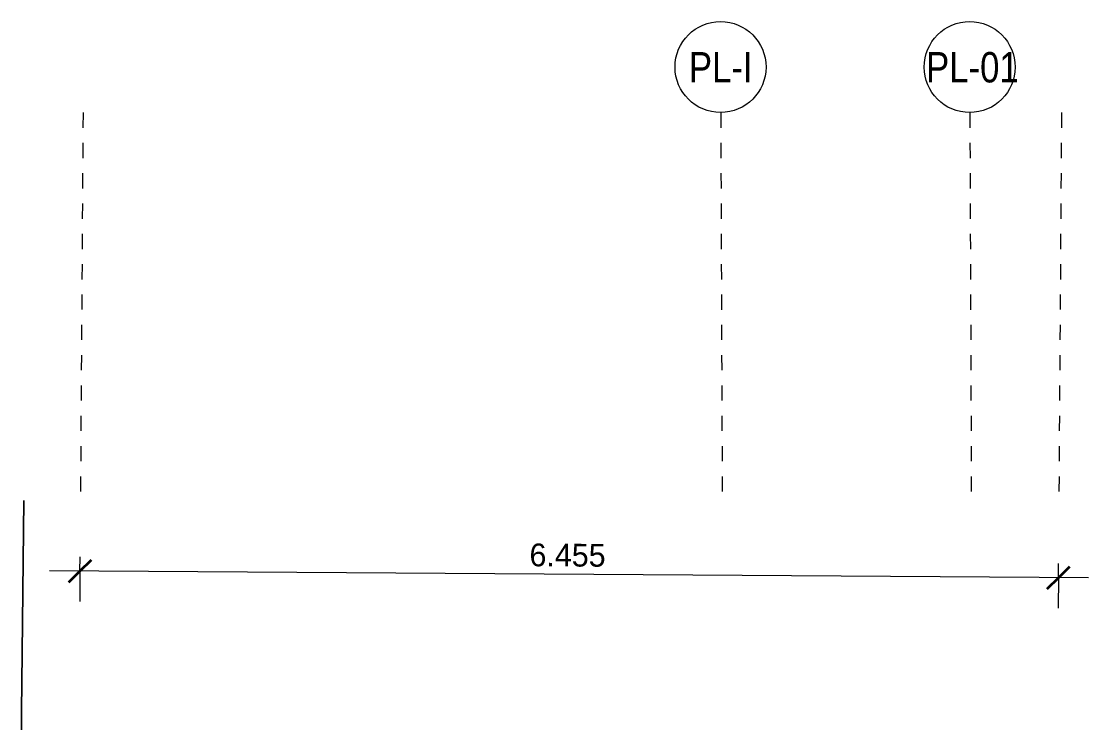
# Model space of a CAD drawing. Header units: metres. Extents: x 3 to 183, y -124 to 10.
# Drawn here: x 25.04 to 32.08, y -80.18 to -75.56 of the extents above; entities that cross this region are included whole.
import ezdxf

# ---------------------------------------------------------------- set-up
doc = ezdxf.new("R2010")
doc.units = ezdxf.units.M
doc.linetypes.add('Grid Line', pattern=[0.022225, 0.0127, -0.003175, 0.003175, -0.003175])
for name, color, linetype, lineweight in [('A-ANNO-DIMS', 7, 'Continuous', 9), ('A-ANNO-DIMS-100', 7, 'Continuous', 9), ('C-TOPO', 7, 'Continuous', 9), ('S-GRID', 7, 'Continuous', 9), ('S-GRID-IDEN', 7, 'Continuous', 9)]:
    doc.layers.add(name, color=color, linetype=linetype, lineweight=lineweight)
doc.styles.add('Century Gothic_3', font='GOTHIC.TTF', dxfattribs={"height": 0.15})
doc.styles.add('Saira Condensed', font='SairaCondensed-Regular.ttf', dxfattribs={"height": 0.2})
doc.dimstyles.new('FCA_N_Cotas_E100', dxfattribs={"dimscale": 0.3048, "dimtxt": 0.156625, "dimasz": 0.492126, "dimexe": 0.656168, "dimexo": 0.656168, "dimgap": 0.032808, "dimtad": 1, "dimdec": 3, "dimrnd": 0.001, "dimzin": 0, "dimdsep": 46, "dimtxsty": 'Century Gothic_3', "dimblk1": 'OBLIQUE', "dimblk2": 'OBLIQUE', "dimsah": 1, "dimcen": 0.09, "dimdle": 0.656168, "dimazin": 2, "dimtfac": 1, "dimtdec": 4, "dimtix": 1, "dimtmove": 0, "dimatfit": 3, "dimfxl": 1, "dimtvp": 1, "dimtolj": 1, "dimtzin": 0, "dimarcsym": 2})

# ---------------------------------------------------------------- blocks, each defined once
blk = doc.blocks.new('YADRAN_LASQUEMAS_ARQ_MO_000_SITIO_rvt-1-NFONDO-ESTANQUE EXT')
at = {"layer": 'C-TOPO', "color": 253, "true_color": 0xaaaaaa}
for p, q in [((-99.7099, -78.7158), (-99.723, -79.9165)), ((-99.723, -79.9165), (-99.7099, -78.7158)), ((-99.723, -79.9165), (-99.725, -80.0994)), ((-99.725, -80.0994), (-99.723, -79.9165)), ((-99.725, -80.0994), (-99.7267, -80.2612)), ((-99.7267, -80.2612), (-99.725, -80.0994))]:
    blk.add_line(p, q, dxfattribs=at)
blk = doc.blocks.new('Grid - 3mm-1144979-NFONDO-ESTANQUE EXT')
at = {"layer": 'S-GRID-IDEN', "color": 253, "true_color": 0xaaaaaa}
blk.add_circle((0, 0), 0.003, dxfattribs=at)
blk = doc.blocks.new('DIMBLOCK22-NFONDO-ESTANQUE EXT')
at = {"layer": 'A-ANNO-DIMS-100'}
for p, q in [((25.4302, -79.1806), (25.4309, -79.0867)), ((31.885, -79.2242), (31.8856, -79.1302)), ((32.0849, -79.2255), (25.2303, -79.1793)), ((25.4302, -79.1806), (25.4289, -79.3806)), ((31.885, -79.2242), (31.8836, -79.4241))]:
    blk.add_line(p, q, dxfattribs=at)
at = {"layer": 'A-ANNO-DIMS-100', "lineweight": 35}
for p, q in [((25.4302, -79.1806), (25.5058, -79.1062)), ((25.4302, -79.1806), (25.3547, -79.2551)), ((31.885, -79.2242), (31.9605, -79.1497)), ((31.885, -79.2242), (31.8094, -79.2986))]:
    blk.add_line(p, q, dxfattribs=at)
at = {"layer": 'A-ANNO-DIMS-100', "color": 0, "insert": (28.3967, -78.9984), "char_height": 0.15, "width": 0.629484, "attachment_point": 1, "rotation": 359.61383, "line_spacing_factor": 0.984502, "style": 'Century Gothic_3'}
blk.add_mtext('6.455', dxfattribs=at)
blk = doc.blocks.new('_Oblique')
at = {"color": 0, "linetype": 'ByBlock', "lineweight": -2}
blk.add_line((-0.5, -0.5), (0.5, 0.5), dxfattribs=at)

msp = doc.modelspace()

# ---------------------------------------------------------------- linework, layer by layer
at = {"layer": 'S-GRID', "color": 254, "linetype": 'Grid Line', "true_color": 0xd4d4d4}
for p, q in [((25.4506, -76.1566), (25.4338, -78.6565)), ((29.6576, -76.1566), (29.6672, -78.6566)), ((31.3012, -76.1566), (31.3108, -78.6566)), ((31.9056, -76.1566), (31.8888, -78.6565))]:
    msp.add_line(p, q, dxfattribs=at)

# ---------------------------------------------------------------- block references
at = {"lineweight": 5}
msp.add_blockref('YADRAN_LASQUEMAS_ARQ_MO_000_SITIO_rvt-1-NFONDO-ESTANQUE EXT', (124.7703, 0), dxfattribs=at)
at = {"layer": 'S-GRID-IDEN', "color": 253, "true_color": 0xaaaaaa, "xscale": 99.99999999999994, "yscale": 99.99999999999994, "zscale": 99.99999999999994, "rotation": 180.2198989356413}
for p in [(29.6564, -75.8566), (31.3, -75.8566)]:
    msp.add_blockref('Grid - 3mm-1144979-NFONDO-ESTANQUE EXT', p, dxfattribs=at)

# ---------------------------------------------------------------- texts
at = {"layer": 'S-GRID-IDEN', "color": 253, "true_color": 0xaaaaaa, "char_height": 0.2, "attachment_point": 1, "style": 'Saira Condensed'}
for s, insert, width in [('PL-I', (29.4477, -75.7581), 0.497046), ('PL-01', (31.0123, -75.7581), 0.689451)]:
    msp.add_mtext(s, dxfattribs=dict(at, insert=insert, width=width))

# ---------------------------------------------------------------- dimensions: what is measured, and where the dimension line sits
at = {"layer": 'A-ANNO-DIMS'}
dim = msp.add_linear_dim(base=(25.4302, -79.1806), p1=(31.8842, -79.3302), p2=(25.4295, -79.2867), angle=359.61383, dimstyle='FCA_N_Cotas_E100', override={"dimpost": '<>', "dimfxl": 6.454849}, dxfattribs=at)
dim.commit()
dim.dimension.update_dxf_attribs({"geometry": 'DIMBLOCK22-NFONDO-ESTANQUE EXT', "text_midpoint": (28.6582, -79.1136)})

doc.saveas('drawing.dxf')
